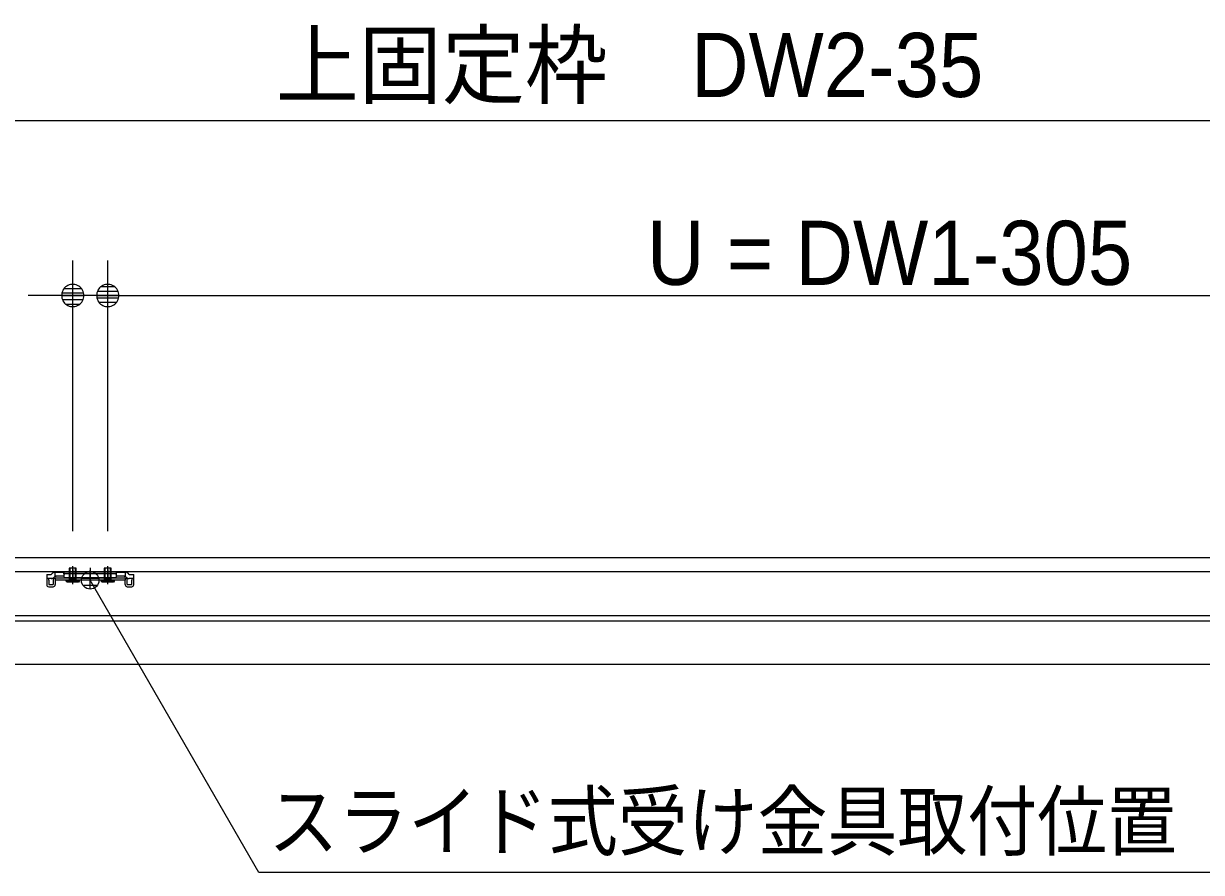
# Model space of a CAD drawing. Units: millimetres, scale not verified. Extents: x -6062 to 6062, y -3045 to 3045.
# Drawn here: x -3047 to -2373, y 170 to 656 of the extents above; entities that cross this region are included whole.
import ezdxf
from ezdxf.enums import TextEntityAlignment as Align

# ---------------------------------------------------------------- set-up
doc = ezdxf.new("R2010")
doc.units = ezdxf.units.MM
doc.header["$LTSCALE"] = 20
for name, color, linetype, lineweight in [('0-0_3一般', 7, 'Continuous', 9), ('0-1_2寸法-3', 7, 'Continuous', 9), ('0-2_2寸法-1', 7, 'Continuous', 9), ('0-3_0', 7, 'Continuous', 9), ('0-4_2寸法-2', 7, 'Continuous', 9)]:
    doc.layers.add(name, color=color, linetype=linetype, lineweight=lineweight)
doc.styles.add('ＭＳ ゴシック', font='')
doc.styles.add('ＭＳ Ｐゴシック', font='')
doc.styles.get('ＭＳ ゴシック').set_extended_font_data('MS Gothic')
doc.styles.get('ＭＳ Ｐゴシック').set_extended_font_data('MS PGothic')

# ---------------------------------------------------------------- blocks, each defined once
blk = doc.blocks.new('_Dot')
at = {"layer": '0-3_0'}
for p, q in [((-10, 0), (-20, 0)), ((9.78, 2), (-9.78, 2)), ((7.99, 6), (-7.99, 6)), ((9.16, -3.98), (-9.16, -3.98)), ((6, -7.98), (-6, -7.98))]:
    blk.add_line(p, q, dxfattribs=at)
for points in [[(10, 0), (9.92, 1.25), (9.69, 2.49), (9.3, 3.68), (8.76, 4.82), (8.09, 5.88), (7.29, 6.85), (6.37, 7.71), (5.36, 8.44), (4.26, 9.05), (3.09, 9.51), (1.87, 9.82), (0.63, 9.98), (-0.63, 9.98), (-1.87, 9.82), (-3.09, 9.51), (-4.26, 9.05), (-5.36, 8.44), (-6.37, 7.71), (-7.29, 6.85), (-8.09, 5.88), (-8.76, 4.82), (-9.3, 3.68), (-9.69, 2.49), (-9.92, 1.25), (-10, 0), (0, 0)], [(-10, 0), (-9.92, -1.25), (-9.69, -2.49), (-9.3, -3.68), (-8.76, -4.82), (-8.09, -5.88), (-7.29, -6.85), (-6.37, -7.71), (-5.36, -8.44), (-4.26, -9.05), (-3.09, -9.51), (-1.87, -9.82), (-0.63, -9.98), (0.63, -9.98), (1.87, -9.82), (3.09, -9.51), (4.26, -9.05), (5.36, -8.44), (6.37, -7.71), (7.29, -6.85), (8.09, -5.88), (8.76, -4.82), (9.3, -3.68), (9.69, -2.49), (9.92, -1.25), (10, 0), (0, 0)]]:
    blk.add_lwpolyline(points, close=True, dxfattribs=at)
blk = doc.blocks.new('グループ-63')
at = {"layer": '0-0_3一般'}
blk.add_line((-4623.5, 7000), (-55863.5, 7000), dxfattribs=at)
blk = doc.blocks.new('グループ-64')
at = {"layer": '0-0_3一般'}
for p, q in [((-24660, 6882.1), (-24660, 6836.1)), ((-24580, 6882.1), (-24660, 6882.1)), ((-24652.4, 6882.1), (-24652.4, 6836.1)), ((-24620, 6699.1), (-24620, 6905.1)), ((-24587.6, 6836.1), (-24587.6, 6882.1)), ((-24580, 6836.1), (-24580, 6882.1)), ((-24420, 6884.2), (-24420, 6730.2)), ((-24252.4, 6882.1), (-24252.4, 6836.1)), ((-24220, 6699.1), (-24220, 6905.1)), ((-24187.6, 6836.1), (-24187.6, 6882.1)), ((-24180, 6836.1), (-24180, 6882.1)), ((-6320, 6840), (-30320, 6840)), ((-24918, 6808.1), (-24867.1, 6808.1)), ((-24918, 6808.1), (-24918, 6764.1)), ((-24918, 6764.1), (-24918, 6762.1)), ((-24894, 6762.1), (-24918, 6762.1)), ((-24918, 6762.1), (-24918, 6742.1)), ((-24867.1, 6762.1), (-24918, 6762.1)), ((-24918, 6742.1), (-24918, 6692.1)), ((-24894, 6742.1), (-24894, 6762.1)), ((-24852.5, 6822.6), (-24867.1, 6808.1)), ((-24848, 6762.1), (-24867.1, 6762.1)), ((-24839.1, 6836.1), (-24852.5, 6822.6)), ((-24848, 6762.1), (-24834.5, 6775.6)), ((-24844, 6742.1), (-24844, 6692.1)), ((-24820, 6836.1), (-24839.1, 6836.1)), ((-24834.5, 6775.6), (-24820, 6790.1)), ((-24820, 6836.1), (-24720, 6836.1)), ((-24800, 6836.1), (-24820, 6826.1)), ((-24820, 6790.1), (-24820, 6836.1)), ((-24800, 6790.1), (-24820, 6790.1)), ((-24820, 6780.1), (-24820, 6790.1)), ((-24800, 6790.1), (-24820, 6780.1)), ((-24020, 6766.1), (-24820, 6766.1)), ((-24820, 6766.1), (-24820, 6742.1)), ((-24820, 6742.1), (-24820, 6692.1)), ((-24720, 6790.1), (-24800, 6790.1)), ((-24120, 6836.1), (-24720, 6836.1)), ((-24720, 6836.1), (-24720, 6825.2)), ((-24720, 6815.2), (-24720, 6825.2)), ((-24720, 6815.2), (-24720, 6790.1)), ((-24720, 6790.1), (-24720, 6784.1)), ((-24130, 6815.2), (-24710, 6815.2)), ((-24710, 6774.1), (-24130, 6774.1)), ((-24660, 6836.1), (-24660, 6756.2)), ((-24660, 6756.2), (-24656.2, 6742.1)), ((-24656.2, 6742.1), (-24652.4, 6756.2)), ((-24652.4, 6836.1), (-24652.4, 6756.2)), ((-24620, 6867.1), (-24620, 6749.1)), ((-24620, 6713.6), (-24620, 6797.6)), ((-24587.6, 6756.2), (-24587.6, 6836.1)), ((-24583.8, 6742.1), (-24587.6, 6756.2)), ((-24580, 6756.2), (-24587.6, 6756.2)), ((-24583.8, 6742.1), (-24580, 6756.2)), ((-24580, 6756.2), (-24580, 6836.1)), ((-24420, 6651.9), (-24420, 6853.3)), ((-24295, 6742.1), (-24145, 6742.1)), ((-24295, 6732.1), (-24295, 6742.1)), ((-24242.8, 6758.9), (-24261, 6722.1)), ((-24260, 6836.1), (-24260, 6756.2)), ((-24260, 6756.2), (-24256.2, 6742.1)), ((-24252.4, 6756.2), (-24260, 6756.2)), ((-24256.2, 6742.1), (-24252.4, 6756.2)), ((-24252.4, 6836.1), (-24252.4, 6756.2)), ((-24187.6, 6756.2), (-24252.4, 6756.2)), ((-24220, 6771), (-24242.8, 6758.9)), ((-24220, 6867.1), (-24220, 6749.1)), ((-24220, 6713.6), (-24220, 6797.6)), ((-24197.2, 6758.9), (-24220, 6771)), ((-24179, 6722.1), (-24197.2, 6758.9)), ((-24187.6, 6756.2), (-24187.6, 6836.1)), ((-24180, 6756.2), (-24187.6, 6756.2)), ((-24183.8, 6742.1), (-24187.6, 6756.2)), ((-24183.8, 6742.1), (-24180, 6756.2)), ((-24180, 6756.2), (-24180, 6836.1)), ((-24145, 6742.1), (-24145, 6732.1)), ((-24120, 6825.2), (-24120, 6836.1)), ((-24120, 6836.1), (-24020, 6836.1)), ((-24040, 6790.1), (-24120, 6790.1)), ((-24120, 6784.1), (-24120, 6790.1)), ((-24020, 6826.1), (-24040, 6836.1)), ((-24020, 6780.1), (-24040, 6790.1)), ((-24020, 6790.1), (-24040, 6790.1)), ((-24000.9, 6836.1), (-24020, 6836.1)), ((-24020, 6836.1), (-24020, 6790.1)), ((-24020, 6790.1), (-24005.5, 6775.6)), ((-24020, 6790.1), (-24020, 6780.1)), ((-24020, 6766.1), (-24020, 6742.1)), ((-23992, 6762.1), (-24005.5, 6775.6)), ((-24000.9, 6836.1), (-23987.5, 6822.6)), ((-23996, 6692.1), (-23996, 6742.1)), ((-23992, 6762.1), (-23972.9, 6762.1)), ((-23972.9, 6808.1), (-23987.5, 6822.6)), ((-23972.9, 6808.1), (-23922, 6808.1)), ((-23922, 6762.1), (-23946, 6762.1)), ((-23946, 6762.1), (-23946, 6742.1)), ((-23946, 6692.1), (-23946, 6742.1)), ((-23922, 6764.1), (-23922, 6808.1)), ((-23922, 6742.1), (-23922, 6762.1)), ((-23922, 6692.1), (-23922, 6742.1)), ((-24894, 6668.1), (-24844, 6668.1)), ((-24285, 6722.1), (-24295, 6732.1)), ((-24145, 6732.1), (-24295, 6732.1)), ((-24155, 6722.1), (-24285, 6722.1)), ((-24145, 6732.1), (-24155, 6722.1)), ((-23996, 6692.1), (-23946, 6692.1)), ((-23996, 6668.1), (-23946, 6668.1)), ((-53990, 6340), (-6320, 6340)), ((-6640, 5780), (-30000, 5780))]:
    blk.add_line(p, q, dxfattribs=at)
for points in [[(-6330, 6860), (-6330, 7000), (-53990, 7000), (-53990, 6340)], [(-24180, 6882.1), (-24260, 6882.1), (-24260, 6836.1)], [(-24894, 6742.1), (-24894, 6692.1), (-24844, 6692.1)], [(-24020, 6692.1), (-24020, 6742.1), (-24820, 6742.1)], [(-24579, 6722.1), (-24597.2, 6758.9), (-24620, 6771), (-24642.8, 6758.9), (-24661, 6722.1)], [(-24587.6, 6756.2), (-24652.4, 6756.2), (-24660, 6756.2)], [(-24120, 6790.1), (-24120, 6815.2), (-24120, 6825.2)], [(-23922, 6764.1), (-23922, 6762.1), (-23972.9, 6762.1)], [(-24545, 6732.1), (-24555, 6722.1), (-24685, 6722.1), (-24695, 6732.1)]]:
    blk.add_lwpolyline(points, dxfattribs=at)
for points in [[(-29980, 7000), (-29980, 6280), (-6680, 6280), (-6680, 7000)], [(-24695, 6732.1), (-24695, 6742.1), (-24545, 6742.1), (-24545, 6732.1)]]:
    blk.add_lwpolyline(points, close=True, dxfattribs=at)
for centre, radius, start, end in [((-24867.1, 6808.1), 46, 270, 315), ((-24820, 6790.1), 46, 90, 135), ((-24820, 6742.1), 24, 90, 180), ((-24710, 6825.2), 10, 180, 270), ((-24710, 6784.1), 10, 180, 270), ((-24130, 6825.2), 10, 270, 0), ((-24130, 6784.1), 10, 270, 0), ((-24020, 6790.1), 46, 45, 90), ((-24020, 6742.1), 24, 0, 90), ((-23972.9, 6808.1), 46, 225, 270), ((-24894, 6692.1), 24, 180, 270), ((-24844, 6692.1), 24, 270, 0), ((-23996, 6692.1), 24, 180, 270), ((-23946, 6692.1), 24, 270, 0)]:
    blk.add_arc(centre, radius, start, end, dxfattribs=at)
blk = doc.blocks.new('グループ-65')
at = {"layer": '0-0_3一般'}
for name in ['グループ-63', 'グループ-64']:
    blk.add_blockref(name, (0, 0), dxfattribs=at)

msp = doc.modelspace()

# ---------------------------------------------------------------- linework, layer by layer
at = {"layer": '0-1_2寸法-3'}
for p, q in [((-3003.61, 338.1), (-3013.39, 338.1)), ((-3008.33, 342.1), (-3008.67, 342.1)), ((-3008.33, 342.1), (-3008.67, 342.1)), ((-3004.5, 334.1), (-3012.5, 334.1))]:
    msp.add_line(p, q, dxfattribs=at)
msp.add_lwpolyline([(-2310.09, 170), (-2912.02, 170), (-3008.5, 337.1)], dxfattribs=at)
msp.add_circle((-3008.5, 337.1), 5.01, dxfattribs=at)
msp.add_circle((-3008.5, 337.1), 5.01, dxfattribs=at)
at = {"layer": '0-2_2寸法-1'}
for p, q in [((-3273.79, 600), (-2134.21, 600)), ((-2998.5, 365.25), (-2998.5, 520)), ((-2985.79, 500), (-2116.21, 500))]:
    msp.add_line(p, q, dxfattribs=at)
at = {"layer": '0-4_2寸法-2'}
for p, q in [((-3018.5, 365.25), (-3018.5, 520)), ((-2998.5, 365.25), (-2998.5, 520)), ((-3031.21, 500), (-3043.92, 500)), ((-2998.5, 500), (-3018.5, 500)), ((-2985.79, 500), (-2973.08, 500))]:
    msp.add_line(p, q, dxfattribs=at)

# ---------------------------------------------------------------- block references
at = {"layer": '0-0_3一般', "xscale": 0.05, "yscale": 0.05}
msp.add_blockref('グループ-65', (-1787.5, 0), dxfattribs=at)
at = {"layer": '0-2_2寸法-1', "xscale": 0.6356201, "yscale": 0.6356201, "rotation": 180}
msp.add_blockref('_Dot', (-2998.5, 500), dxfattribs=at)
at = {"layer": '0-4_2寸法-2', "xscale": 0.6356201, "yscale": 0.6356201}
msp.add_blockref('_Dot', (-3018.5, 500), dxfattribs=at)
at = {"layer": '0-4_2寸法-2', "xscale": 0.6356201, "yscale": 0.6356201, "rotation": 180}
msp.add_blockref('_Dot', (-2998.5, 500), dxfattribs=at)

# ---------------------------------------------------------------- texts
at = {"layer": '0-1_2寸法-3', "style": 'ＭＳ ゴシック', "width": 0.9}
msp.add_text('スライド式受け金具取付位置', height=32.55, dxfattribs=at).set_placement((-2906.62, 173.34), align=Align.BOTTOM_LEFT)
at = {"layer": '0-2_2寸法-1', "style": 'ＭＳ Ｐゴシック', "width": 0.95}
for s, height, p in [('上固定枠\u3000DW2-35', 36.66, (-2902.48, 602.53)), ('U = DW1-305', 36.69, (-2690.18, 495.04))]:
    msp.add_text(s, height=height, dxfattribs=at).set_placement(p, align=Align.BOTTOM_LEFT)

doc.saveas('drawing.dxf')
